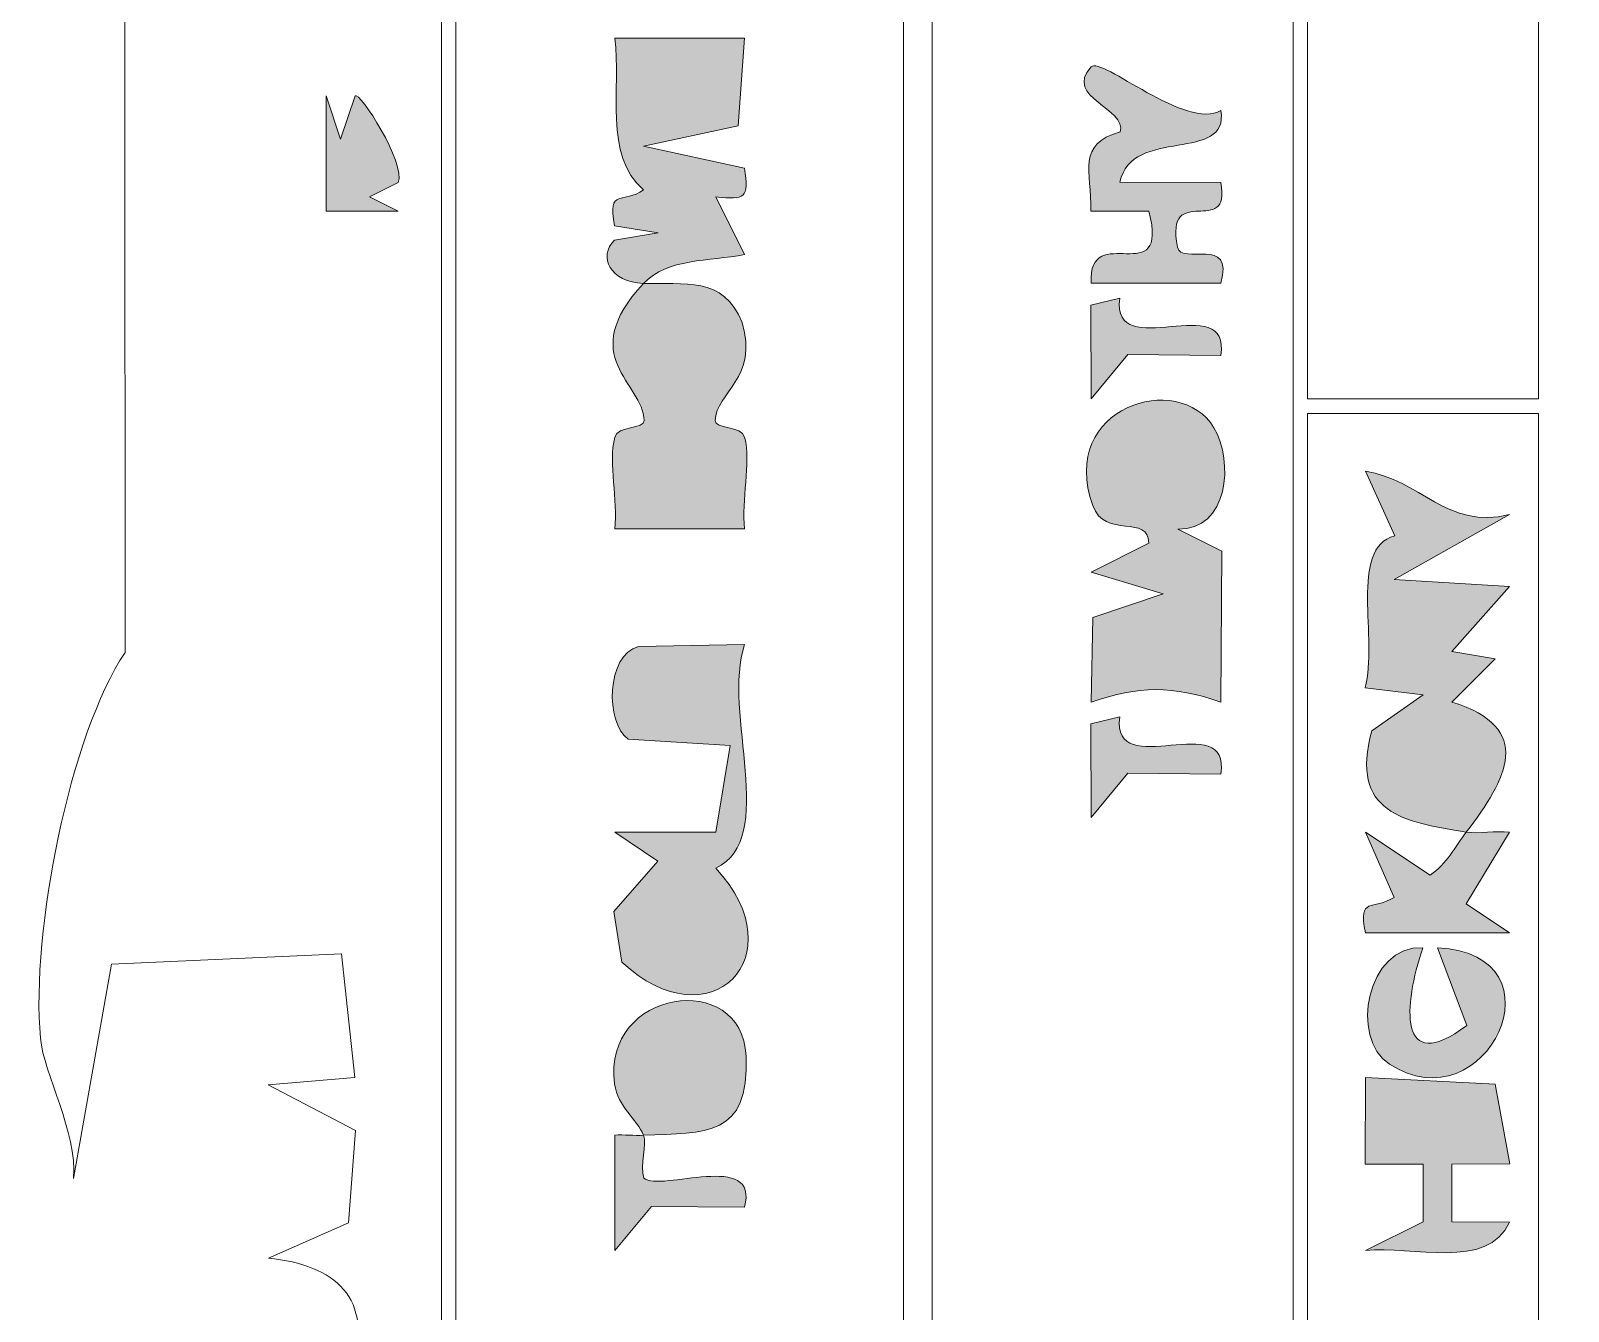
# Model space of a CAD drawing. Header units: inches. Extents: x -1525 to 612, y 0 to 1008.
# Drawn here: x -1422.5 to -1315.9, y 817.8 to 906.5 of the extents above; entities that cross this region are included whole.
import ezdxf

# ---------------------------------------------------------------- set-up
doc = ezdxf.new("R2010")
doc.units = ezdxf.units.IN
doc.header["$MEASUREMENT"] = 0
doc.layers.add('Layer 1', color=7, linetype='Continuous', lineweight=0)

msp = doc.modelspace()

# ---------------------------------------------------------------- hatches: boundary and pattern name
at = {"layer": 'Layer 1', "true_color": 0x000000, "transparency": 33554687}
h = msp.add_hatch(color=18, dxfattribs=at)
h.dxf.hatch_style = 2
edge = h.paths.add_edge_path()
edge.add_spline(control_points=[(-1380, 889), (-1382.32, 889.09), (-1383.19, 890.87), (-1382.01, 892), (-1382.01, 892), (-1378.99, 892.5), (-1378.99, 892.5), (-1378.99, 892.5), (-1382.01, 893), (-1382.01, 893), (-1382.53, 895.7), (-1381.38, 894.45), (-1380, 895.49), (-1382.81, 897.88), (-1381.54, 902.55), (-1382, 906), (-1382, 906), (-1373, 906), (-1373, 906), (-1373, 906), (-1373.44, 899.93), (-1373.44, 899.93), (-1373.44, 899.93), (-1380.01, 898.5), (-1380.01, 898.5), (-1380.01, 898.5), (-1373, 896.99), (-1373, 896.99), (-1372.71, 894.87), (-1372.94, 894.81), (-1375, 894.99), (-1375, 894.99), (-1373, 891.01), (-1373, 891.01), (-1375.5, 890.52), (-1378.33, 890.77), (-1380, 889), (-1377.22, 888.89), (-1374.46, 889.58), (-1373.17, 886.29), (-1372.02, 882.44), (-1374.98, 881.43), (-1375.04, 879.51), (-1375.05, 878.9), (-1373.21, 879.16), (-1373, 878.35), (-1372.54, 876.54), (-1373.25, 873.97), (-1373, 872), (-1373, 872), (-1382, 872), (-1382, 872), (-1381.75, 873.97), (-1382.46, 876.54), (-1382, 878.35), (-1381.79, 879.16), (-1379.95, 878.9), (-1379.96, 879.51), (-1380.03, 882.09), (-1384.76, 883.94), (-1380, 889)], knot_values=[0, 0, 0, 0, 1, 1, 1, 2, 2, 2, 3, 3, 3, 4, 4, 4, 5, 5, 5, 6, 6, 6, 7, 7, 7, 8, 8, 8, 9, 9, 9, 10, 10, 10, 11, 11, 11, 12, 12, 12, 13, 13, 13, 14, 14, 14, 15, 15, 15, 16, 16, 16, 17, 17, 17, 18, 18, 18, 19, 19, 19, 20, 20, 20, 20], degree=3, periodic=0)
h = msp.add_hatch(color=18, dxfattribs=at)
h.dxf.hatch_style = 2
edge = h.paths.add_edge_path()
edge.add_spline(control_points=[(-1340, 900.99), (-1339.4, 897.29), (-1346.19, 899.91), (-1347, 896.01), (-1347, 896.01), (-1340.01, 895.99), (-1340.01, 895.99), (-1339.25, 892.04), (-1343.92, 896.15), (-1343.01, 891.51), (-1342.75, 890.21), (-1339.05, 892.36), (-1340.01, 889.01), (-1340.01, 889.01), (-1348.99, 889.01), (-1348.99, 889.01), (-1349.23, 893.48), (-1343.53, 888.35), (-1344.99, 894), (-1344.99, 894), (-1349.01, 894), (-1349.01, 894), (-1348.97, 896.82), (-1350.02, 898.63), (-1346.99, 899.5), (-1346.43, 901.1), (-1350.95, 901.88), (-1348.99, 904), (-1348.28, 904.77), (-1342.38, 899.53), (-1340, 900.99)], knot_values=[0, 0, 0, 0, 1, 1, 1, 2, 2, 2, 3, 3, 3, 4, 4, 4, 5, 5, 5, 6, 6, 6, 7, 7, 7, 8, 8, 8, 9, 9, 9, 10, 10, 10, 10], degree=3, periodic=0)
h = msp.add_hatch(color=18, dxfattribs=at)
h.dxf.hatch_style = 2
edge = h.paths.add_edge_path()
edge.add_spline(control_points=[(-1400.99, 899), (-1400.99, 899), (-1399.99, 902), (-1399.99, 902), (-1399.71, 902.37), (-1396.43, 897.31), (-1397.01, 895.99), (-1397.01, 895.99), (-1398.99, 895), (-1398.99, 895), (-1398.99, 895), (-1397.01, 894.01), (-1397.01, 894.01), (-1397.01, 894.01), (-1402, 894), (-1402, 894), (-1402, 894), (-1401.99, 902), (-1401.99, 902), (-1401.99, 902), (-1400.99, 899), (-1400.99, 899)], knot_values=[0, 0, 0, 0, 1, 1, 1, 2, 2, 2, 3, 3, 3, 4, 4, 4, 5, 5, 5, 6, 6, 6, 7, 7, 7, 7], degree=3, periodic=0)
h = msp.add_hatch(color=18, dxfattribs=at)
h.dxf.hatch_style = 2
edge = h.paths.add_edge_path()
edge.add_spline(control_points=[(-1347.01, 887.98), (-1347.61, 883.37), (-1339.27, 888.66), (-1340.01, 884.01), (-1340.01, 884.01), (-1346.46, 884.07), (-1346.46, 884.07), (-1346.46, 884.07), (-1348.99, 881.01), (-1348.99, 881.01), (-1348.99, 881.01), (-1349.01, 887.5), (-1349.01, 887.5), (-1349.01, 887.5), (-1347.01, 887.98), (-1347.01, 887.98)], knot_values=[0, 0, 0, 0, 1, 1, 1, 2, 2, 2, 3, 3, 3, 4, 4, 4, 5, 5, 5, 5], degree=3, periodic=0)
h = msp.add_hatch(color=18, dxfattribs=at)
h.dxf.hatch_style = 2
edge = h.paths.add_edge_path()
edge.add_spline(control_points=[(-1342.99, 871.99), (-1342.99, 871.99), (-1339.93, 870.45), (-1339.93, 870.45), (-1339.93, 870.45), (-1340.01, 860), (-1340.01, 860), (-1343.35, 861.16), (-1345.65, 861.15), (-1348.99, 860), (-1348.99, 860), (-1348.87, 865.87), (-1348.87, 865.87), (-1348.87, 865.87), (-1343.99, 867.5), (-1343.99, 867.5), (-1343.99, 867.5), (-1349, 869.01), (-1349, 869.01), (-1349, 869.01), (-1345, 871.01), (-1345, 871.01), (-1344.97, 873.04), (-1348.05, 871.27), (-1348.88, 873.62), (-1351.32, 880.47), (-1342.89, 883.01), (-1340.49, 879.01), (-1339.08, 876.65), (-1339.49, 871.88), (-1342.99, 871.99)], knot_values=[0, 0, 0, 0, 1, 1, 1, 2, 2, 2, 3, 3, 3, 4, 4, 4, 5, 5, 5, 6, 6, 6, 7, 7, 7, 8, 8, 8, 9, 9, 9, 10, 10, 10, 10], degree=3, periodic=0)
h = msp.add_hatch(color=18, dxfattribs=at)
h.dxf.hatch_style = 2
edge = h.paths.add_edge_path()
edge.add_spline(control_points=[(-1323, 851), (-1327.33, 851.7), (-1331.11, 852.3), (-1329.54, 858.02), (-1329.54, 858.02), (-1325.99, 860.5), (-1325.99, 860.5), (-1325.99, 860.5), (-1330.01, 861), (-1330.01, 861), (-1329.09, 864.29), (-1331.16, 870.73), (-1327.96, 871.51), (-1327.96, 871.51), (-1329.99, 875.99), (-1329.99, 875.99), (-1326.24, 875.46), (-1324.3, 871.89), (-1320, 872.99), (-1320, 872.99), (-1328, 868.5), (-1328, 868.5), (-1328, 868.5), (-1320.01, 868), (-1320.01, 868), (-1320.01, 868), (-1324, 863.5), (-1324, 863.5), (-1324, 863.5), (-1320.99, 863), (-1320.99, 863), (-1320.99, 863), (-1323.99, 860.01), (-1323.99, 860.01), (-1318.25, 858.22), (-1320.16, 854.68), (-1323, 851), (-1322.08, 850.85), (-1320.97, 851.11), (-1320.01, 850.99), (-1320.01, 850.99), (-1323, 846.02), (-1323, 846.02), (-1323, 846.02), (-1320, 844.01), (-1320, 844.01), (-1320, 844.01), (-1329.99, 844.01), (-1329.99, 844.01), (-1330.51, 846.6), (-1329.47, 845.53), (-1327.99, 846.48), (-1327.99, 846.48), (-1329.99, 850.99), (-1329.99, 850.99), (-1329.99, 850.99), (-1325.5, 848.02), (-1325.5, 848.02), (-1324.36, 848.77), (-1323.79, 849.97), (-1323, 851)], knot_values=[0, 0, 0, 0, 1, 1, 1, 2, 2, 2, 3, 3, 3, 4, 4, 4, 5, 5, 5, 6, 6, 6, 7, 7, 7, 8, 8, 8, 9, 9, 9, 10, 10, 10, 11, 11, 11, 12, 12, 12, 13, 13, 13, 14, 14, 14, 15, 15, 15, 16, 16, 16, 17, 17, 17, 18, 18, 18, 19, 19, 19, 20, 20, 20, 20], degree=3, periodic=0)
h = msp.add_hatch(color=18, dxfattribs=at)
h.dxf.hatch_style = 2
edge = h.paths.add_edge_path()
edge.add_spline(control_points=[(-1373, 864), (-1374.59, 859.31), (-1370.63, 850.51), (-1375, 848.51), (-1369.32, 842.35), (-1375.44, 836.33), (-1381.51, 841.99), (-1381.51, 841.99), (-1382.07, 845.49), (-1382.07, 845.49), (-1382.07, 845.49), (-1379.01, 848.99), (-1379.01, 848.99), (-1379.01, 848.99), (-1381.99, 850.99), (-1381.99, 850.99), (-1381.99, 850.99), (-1375, 851), (-1375, 851), (-1375, 851), (-1374, 856.99), (-1374, 856.99), (-1374, 856.99), (-1381.06, 857.44), (-1381.06, 857.44), (-1382.69, 858.58), (-1382.58, 863.25), (-1380.36, 863.86), (-1380.36, 863.86), (-1373, 864), (-1373, 864)], knot_values=[0, 0, 0, 0, 1, 1, 1, 2, 2, 2, 3, 3, 3, 4, 4, 4, 5, 5, 5, 6, 6, 6, 7, 7, 7, 8, 8, 8, 9, 9, 9, 10, 10, 10, 10], degree=3, periodic=0)
h = msp.add_hatch(color=18, dxfattribs=at)
h.dxf.hatch_style = 2
edge = h.paths.add_edge_path()
edge.add_spline(control_points=[(-1347.01, 858.98), (-1347.61, 854.37), (-1339.27, 859.66), (-1340.01, 855.01), (-1340.01, 855.01), (-1346.46, 855.07), (-1346.46, 855.07), (-1346.46, 855.07), (-1348.99, 852.01), (-1348.99, 852.01), (-1348.99, 852.01), (-1349.01, 858.5), (-1349.01, 858.5), (-1349.01, 858.5), (-1347.01, 858.98), (-1347.01, 858.98)], knot_values=[0, 0, 0, 0, 1, 1, 1, 2, 2, 2, 3, 3, 3, 4, 4, 4, 5, 5, 5, 5], degree=3, periodic=0)
h = msp.add_hatch(color=18, dxfattribs=at)
h.dxf.hatch_style = 2
edge = h.paths.add_edge_path()
edge.add_spline(control_points=[(-1326, 842.99), (-1327.38, 839), (-1327.73, 834.03), (-1322.96, 837.61), (-1322.96, 837.61), (-1325, 842.99), (-1325, 842.99), (-1315.93, 842.55), (-1321.63, 830.56), (-1328.33, 834.93), (-1331.11, 836.75), (-1329.89, 843.17), (-1326, 842.99)], knot_values=[0, 0, 0, 0, 1, 1, 1, 2, 2, 2, 3, 3, 3, 4, 4, 4, 4], degree=3, periodic=0)
h = msp.add_hatch(color=18, dxfattribs=at)
h.dxf.hatch_style = 2
edge = h.paths.add_edge_path()
edge.add_spline(control_points=[(-1380, 830), (-1379.75, 829.4), (-1380.26, 827.9), (-1379.98, 827.03), (-1378.84, 826.04), (-1371.94, 828.98), (-1373.01, 825.01), (-1373.01, 825.01), (-1379.46, 825.07), (-1379.46, 825.07), (-1379.46, 825.07), (-1381.99, 822.01), (-1381.99, 822.01), (-1381.99, 822.01), (-1382, 830.01), (-1382, 830.01), (-1381.34, 830.05), (-1380.66, 829.97), (-1380, 830), (-1380.47, 831.12), (-1381.79, 831.96), (-1382.01, 833.56), (-1382.9, 840.12), (-1373.17, 841.51), (-1372.9, 835.5), (-1372.65, 829.82), (-1375.71, 830.19), (-1380, 830)], knot_values=[0, 0, 0, 0, 1, 1, 1, 2, 2, 2, 3, 3, 3, 4, 4, 4, 5, 5, 5, 6, 6, 6, 7, 7, 7, 8, 8, 8, 9, 9, 9, 9], degree=3, periodic=0)
h = msp.add_hatch(color=18, dxfattribs=at)
h.dxf.hatch_style = 2
edge = h.paths.add_edge_path()
edge.add_spline(control_points=[(-1319.99, 828.01), (-1319.99, 828.01), (-1324.01, 828), (-1324.01, 828), (-1324.01, 828), (-1324.01, 824), (-1324.01, 824), (-1324.01, 824), (-1320, 823.99), (-1320, 823.99), (-1321.54, 820.58), (-1326.73, 822.39), (-1329.99, 822.01), (-1329.99, 822.01), (-1325.99, 824), (-1325.99, 824), (-1325.99, 824), (-1325.99, 828), (-1325.99, 828), (-1325.99, 828), (-1330.01, 827.99), (-1330.01, 827.99), (-1330.01, 827.99), (-1329.99, 834), (-1329.99, 834), (-1329.99, 834), (-1321, 833.53), (-1321, 833.53), (-1321, 833.53), (-1319.99, 828.01), (-1319.99, 828.01)], knot_values=[0, 0, 0, 0, 1, 1, 1, 2, 2, 2, 3, 3, 3, 4, 4, 4, 5, 5, 5, 6, 6, 6, 7, 7, 7, 8, 8, 8, 9, 9, 9, 10, 10, 10, 10], degree=3, periodic=0)

# ---------------------------------------------------------------- linework, layer by layer
at = {"layer": 'Layer 1'}
for points, knots in [([(-1394, 979), (-1394, 979), (-1394, 702), (-1394, 702), (-1394, 702), (-1416, 702), (-1416, 702), (-1416, 702), (-1415.87, 713.87), (-1415.87, 713.87), (-1415.87, 713.87), (-1400.06, 717.07), (-1400.06, 717.07), (-1400.06, 717.07), (-1399.99, 721), (-1399.99, 721), (-1399.99, 721), (-1405.01, 722.49), (-1405.01, 722.49), (-1405.01, 722.49), (-1399.99, 723), (-1399.99, 723), (-1399.99, 723), (-1399.94, 726.43), (-1399.94, 726.43), (-1400.51, 728.49), (-1414.57, 727.57), (-1416, 730.99), (-1409.06, 729.88), (-1398.68, 727.4), (-1399.93, 737.53), (-1400.39, 741.33), (-1412.86, 740.38), (-1415.99, 739), (-1415.99, 739), (-1416, 742), (-1416, 742), (-1416, 742), (-1400, 742), (-1400, 742), (-1400, 742), (-1399.99, 745), (-1399.99, 745), (-1399.99, 745), (-1406.01, 745.5), (-1406.01, 745.5), (-1402.45, 747.36), (-1399.05, 746.66), (-1400.01, 752), (-1405.4, 748.03), (-1410.52, 752.76), (-1415.99, 750), (-1415.99, 750), (-1416, 753), (-1416, 753), (-1416, 753), (-1400, 753), (-1400, 753), (-1400, 753), (-1399.99, 756), (-1399.99, 756), (-1399.99, 756), (-1406.01, 756.5), (-1406.01, 756.5), (-1406.01, 756.5), (-1400.46, 758.96), (-1400.46, 758.96), (-1400.46, 758.96), (-1400, 767), (-1400, 767), (-1402.48, 767.08), (-1405.01, 766.9), (-1407.51, 767), (-1408.86, 767.06), (-1411.67, 766.17), (-1411.01, 768.49), (-1411.01, 768.49), (-1400, 769), (-1400, 769), (-1400, 769), (-1399.99, 773), (-1399.99, 773), (-1399.99, 773), (-1404.01, 773.5), (-1404.01, 773.5), (-1404.01, 773.5), (-1400.15, 775.15), (-1400.15, 775.15), (-1400.15, 775.15), (-1399.99, 779), (-1399.99, 779), (-1399.99, 779), (-1413.01, 779.5), (-1413.01, 779.5), (-1413.01, 779.5), (-1399.96, 781.66), (-1399.96, 781.66), (-1399.96, 781.66), (-1399.99, 790.01), (-1399.99, 790.01), (-1399.99, 790.01), (-1409.02, 790.51), (-1409.02, 790.51), (-1409, 791.27), (-1407.11, 796.56), (-1406.79, 796.8), (-1404.45, 798.53), (-1398.3, 795.58), (-1399.99, 802), (-1399.99, 802), (-1406, 802.01), (-1406, 802.01), (-1406, 802.01), (-1400, 804.01), (-1400, 804.01), (-1400, 804.01), (-1400.07, 807.93), (-1400.07, 807.93), (-1400.07, 807.93), (-1409, 809), (-1409, 809), (-1409.28, 813.5), (-1401.75, 808.5), (-1400.19, 813.71), (-1398.67, 818.78), (-1401.35, 821), (-1406, 821.49), (-1406, 821.49), (-1400.44, 823.93), (-1400.44, 823.93), (-1400.44, 823.93), (-1399.96, 830.34), (-1399.96, 830.34), (-1399.96, 830.34), (-1406.01, 833.49), (-1406.01, 833.49), (-1406.01, 833.49), (-1400, 834), (-1400, 834), (-1400, 834), (-1400.94, 842.56), (-1400.94, 842.56), (-1400.94, 842.56), (-1416.87, 841.86), (-1416.87, 841.86), (-1416.87, 841.86), (-1419.5, 827.01), (-1419.5, 827.01), (-1419.23, 830.27), (-1421.56, 834.19), (-1421.79, 836.73), (-1422.46, 844.14), (-1419.73, 857.77), (-1415.93, 863.43), (-1415.93, 863.43), (-1416, 979), (-1416, 979), (-1416, 979), (-1394, 979), (-1394, 979)], [0, 0, 0, 0, 1, 1, 1, 2, 2, 2, 3, 3, 3, 4, 4, 4, 5, 5, 5, 6, 6, 6, 7, 7, 7, 8, 8, 8, 9, 9, 9, 10, 10, 10, 11, 11, 11, 12, 12, 12, 13, 13, 13, 14, 14, 14, 15, 15, 15, 16, 16, 16, 17, 17, 17, 18, 18, 18, 19, 19, 19, 20, 20, 20, 21, 21, 21, 22, 22, 22, 23, 23, 23, 24, 24, 24, 25, 25, 25, 26, 26, 26, 27, 27, 27, 28, 28, 28, 29, 29, 29, 30, 30, 30, 31, 31, 31, 32, 32, 32, 33, 33, 33, 34, 34, 34, 35, 35, 35, 36, 36, 36, 37, 37, 37, 38, 38, 38, 39, 39, 39, 40, 40, 40, 41, 41, 41, 42, 42, 42, 43, 43, 43, 44, 44, 44, 45, 45, 45, 46, 46, 46, 47, 47, 47, 48, 48, 48, 49, 49, 49, 50, 50, 50, 51, 51, 51, 52, 52, 52, 53, 53, 53, 53]), ([(-1362, 979), (-1362, 979), (-1362, 702), (-1362, 702), (-1362, 702), (-1393, 702), (-1393, 702), (-1393, 702), (-1393, 979), (-1393, 979), (-1393, 979), (-1362, 979), (-1362, 979)], [0, 0, 0, 0, 1, 1, 1, 2, 2, 2, 3, 3, 3, 4, 4, 4, 4]), ([(-1335, 979), (-1335, 979), (-1335, 794), (-1335, 794), (-1335, 794), (-1360, 794), (-1360, 794), (-1360, 794), (-1360, 979), (-1360, 979), (-1360, 979), (-1335, 979), (-1335, 979)], [0, 0, 0, 0, 1, 1, 1, 2, 2, 2, 3, 3, 3, 4, 4, 4, 4]), ([(-1318, 979), (-1318, 979), (-1318, 881), (-1318, 881), (-1318, 881), (-1334, 881), (-1334, 881), (-1334, 881), (-1334, 979), (-1334, 979), (-1334, 979), (-1318, 979), (-1318, 979)], [0, 0, 0, 0, 1, 1, 1, 2, 2, 2, 3, 3, 3, 4, 4, 4, 4]), ([(-1380, 889), (-1378.33, 890.77), (-1375.5, 890.52), (-1373, 891.01), (-1373, 891.01), (-1375, 894.99), (-1375, 894.99), (-1372.94, 894.81), (-1372.71, 894.87), (-1373, 896.99), (-1373, 896.99), (-1380.01, 898.5), (-1380.01, 898.5), (-1380.01, 898.5), (-1373.44, 899.93), (-1373.44, 899.93), (-1373.44, 899.93), (-1373, 906), (-1373, 906), (-1373, 906), (-1382, 906), (-1382, 906), (-1381.54, 902.55), (-1382.81, 897.88), (-1380, 895.49), (-1381.38, 894.45), (-1382.53, 895.7), (-1382.01, 893), (-1382.01, 893), (-1378.99, 892.5), (-1378.99, 892.5), (-1378.99, 892.5), (-1382.01, 892), (-1382.01, 892), (-1383.19, 890.87), (-1382.32, 889.09), (-1380, 889), (-1384.76, 883.94), (-1380.03, 882.09), (-1379.96, 879.51), (-1379.95, 878.9), (-1381.79, 879.16), (-1382, 878.35), (-1382.46, 876.54), (-1381.75, 873.97), (-1382, 872), (-1382, 872), (-1373, 872), (-1373, 872), (-1373.25, 873.97), (-1372.54, 876.54), (-1373, 878.35), (-1373.21, 879.16), (-1375.05, 878.9), (-1375.04, 879.51), (-1374.98, 881.43), (-1372.02, 882.44), (-1373.17, 886.29), (-1374.46, 889.58), (-1377.22, 888.89), (-1380, 889)], [0, 0, 0, 0, 1, 1, 1, 2, 2, 2, 3, 3, 3, 4, 4, 4, 5, 5, 5, 6, 6, 6, 7, 7, 7, 8, 8, 8, 9, 9, 9, 10, 10, 10, 11, 11, 11, 12, 12, 12, 13, 13, 13, 14, 14, 14, 15, 15, 15, 16, 16, 16, 17, 17, 17, 18, 18, 18, 19, 19, 19, 20, 20, 20, 20]), ([(-1380, 889), (-1382.32, 889.09), (-1383.19, 890.87), (-1382.01, 892), (-1382.01, 892), (-1378.99, 892.5), (-1378.99, 892.5), (-1378.99, 892.5), (-1382.01, 893), (-1382.01, 893), (-1382.53, 895.7), (-1381.38, 894.45), (-1380, 895.49), (-1382.81, 897.88), (-1381.54, 902.55), (-1382, 906), (-1382, 906), (-1373, 906), (-1373, 906), (-1373, 906), (-1373.44, 899.93), (-1373.44, 899.93), (-1373.44, 899.93), (-1380.01, 898.5), (-1380.01, 898.5), (-1380.01, 898.5), (-1373, 896.99), (-1373, 896.99), (-1372.71, 894.87), (-1372.94, 894.81), (-1375, 894.99), (-1375, 894.99), (-1373, 891.01), (-1373, 891.01), (-1375.5, 890.52), (-1378.33, 890.77), (-1380, 889), (-1377.22, 888.89), (-1374.46, 889.58), (-1373.17, 886.29), (-1372.02, 882.44), (-1374.98, 881.43), (-1375.04, 879.51), (-1375.05, 878.9), (-1373.21, 879.16), (-1373, 878.35), (-1372.54, 876.54), (-1373.25, 873.97), (-1373, 872), (-1373, 872), (-1382, 872), (-1382, 872), (-1381.75, 873.97), (-1382.46, 876.54), (-1382, 878.35), (-1381.79, 879.16), (-1379.95, 878.9), (-1379.96, 879.51), (-1380.03, 882.09), (-1384.76, 883.94), (-1380, 889)], [0, 0, 0, 0, 1, 1, 1, 2, 2, 2, 3, 3, 3, 4, 4, 4, 5, 5, 5, 6, 6, 6, 7, 7, 7, 8, 8, 8, 9, 9, 9, 10, 10, 10, 11, 11, 11, 12, 12, 12, 13, 13, 13, 14, 14, 14, 15, 15, 15, 16, 16, 16, 17, 17, 17, 18, 18, 18, 19, 19, 19, 20, 20, 20, 20]), ([(-1340, 900.99), (-1342.38, 899.53), (-1348.28, 904.77), (-1348.99, 904), (-1350.95, 901.88), (-1346.43, 901.1), (-1346.99, 899.5), (-1350.02, 898.63), (-1348.97, 896.82), (-1349.01, 894), (-1349.01, 894), (-1344.99, 894), (-1344.99, 894), (-1343.53, 888.35), (-1349.23, 893.48), (-1348.99, 889.01), (-1348.99, 889.01), (-1340.01, 889.01), (-1340.01, 889.01), (-1339.05, 892.36), (-1342.75, 890.21), (-1343.01, 891.51), (-1343.92, 896.15), (-1339.25, 892.04), (-1340.01, 895.99), (-1340.01, 895.99), (-1347, 896.01), (-1347, 896.01), (-1346.19, 899.91), (-1339.4, 897.29), (-1340, 900.99)], [0, 0, 0, 0, 1, 1, 1, 2, 2, 2, 3, 3, 3, 4, 4, 4, 5, 5, 5, 6, 6, 6, 7, 7, 7, 8, 8, 8, 9, 9, 9, 10, 10, 10, 10]), ([(-1340, 900.99), (-1339.4, 897.29), (-1346.19, 899.91), (-1347, 896.01), (-1347, 896.01), (-1340.01, 895.99), (-1340.01, 895.99), (-1339.25, 892.04), (-1343.92, 896.15), (-1343.01, 891.51), (-1342.75, 890.21), (-1339.05, 892.36), (-1340.01, 889.01), (-1340.01, 889.01), (-1348.99, 889.01), (-1348.99, 889.01), (-1349.23, 893.48), (-1343.53, 888.35), (-1344.99, 894), (-1344.99, 894), (-1349.01, 894), (-1349.01, 894), (-1348.97, 896.82), (-1350.02, 898.63), (-1346.99, 899.5), (-1346.43, 901.1), (-1350.95, 901.88), (-1348.99, 904), (-1348.28, 904.77), (-1342.38, 899.53), (-1340, 900.99)], [0, 0, 0, 0, 1, 1, 1, 2, 2, 2, 3, 3, 3, 4, 4, 4, 5, 5, 5, 6, 6, 6, 7, 7, 7, 8, 8, 8, 9, 9, 9, 10, 10, 10, 10]), ([(-1400.99, 899), (-1400.99, 899), (-1401.99, 902), (-1401.99, 902), (-1401.99, 902), (-1402, 894), (-1402, 894), (-1402, 894), (-1397.01, 894.01), (-1397.01, 894.01), (-1397.01, 894.01), (-1398.99, 895), (-1398.99, 895), (-1398.99, 895), (-1397.01, 895.99), (-1397.01, 895.99), (-1396.43, 897.31), (-1399.71, 902.37), (-1399.99, 902), (-1399.99, 902), (-1400.99, 899), (-1400.99, 899)], [0, 0, 0, 0, 1, 1, 1, 2, 2, 2, 3, 3, 3, 4, 4, 4, 5, 5, 5, 6, 6, 6, 7, 7, 7, 7]), ([(-1400.99, 899), (-1400.99, 899), (-1399.99, 902), (-1399.99, 902), (-1399.71, 902.37), (-1396.43, 897.31), (-1397.01, 895.99), (-1397.01, 895.99), (-1398.99, 895), (-1398.99, 895), (-1398.99, 895), (-1397.01, 894.01), (-1397.01, 894.01), (-1397.01, 894.01), (-1402, 894), (-1402, 894), (-1402, 894), (-1401.99, 902), (-1401.99, 902), (-1401.99, 902), (-1400.99, 899), (-1400.99, 899)], [0, 0, 0, 0, 1, 1, 1, 2, 2, 2, 3, 3, 3, 4, 4, 4, 5, 5, 5, 6, 6, 6, 7, 7, 7, 7]), ([(-1347.01, 887.98), (-1347.01, 887.98), (-1349.01, 887.5), (-1349.01, 887.5), (-1349.01, 887.5), (-1348.99, 881.01), (-1348.99, 881.01), (-1348.99, 881.01), (-1346.46, 884.07), (-1346.46, 884.07), (-1346.46, 884.07), (-1340.01, 884.01), (-1340.01, 884.01), (-1339.27, 888.66), (-1347.61, 883.37), (-1347.01, 887.98)], [0, 0, 0, 0, 1, 1, 1, 2, 2, 2, 3, 3, 3, 4, 4, 4, 5, 5, 5, 5]), ([(-1347.01, 887.98), (-1347.61, 883.37), (-1339.27, 888.66), (-1340.01, 884.01), (-1340.01, 884.01), (-1346.46, 884.07), (-1346.46, 884.07), (-1346.46, 884.07), (-1348.99, 881.01), (-1348.99, 881.01), (-1348.99, 881.01), (-1349.01, 887.5), (-1349.01, 887.5), (-1349.01, 887.5), (-1347.01, 887.98), (-1347.01, 887.98)], [0, 0, 0, 0, 1, 1, 1, 2, 2, 2, 3, 3, 3, 4, 4, 4, 5, 5, 5, 5]), ([(-1342.99, 871.99), (-1339.49, 871.88), (-1339.08, 876.65), (-1340.49, 879.01), (-1342.89, 883.01), (-1351.32, 880.47), (-1348.88, 873.62), (-1348.05, 871.27), (-1344.97, 873.04), (-1345, 871.01), (-1345, 871.01), (-1349, 869.01), (-1349, 869.01), (-1349, 869.01), (-1343.99, 867.5), (-1343.99, 867.5), (-1343.99, 867.5), (-1348.87, 865.87), (-1348.87, 865.87), (-1348.87, 865.87), (-1348.99, 860), (-1348.99, 860), (-1345.65, 861.15), (-1343.35, 861.16), (-1340.01, 860), (-1340.01, 860), (-1339.93, 870.45), (-1339.93, 870.45), (-1339.93, 870.45), (-1342.99, 871.99), (-1342.99, 871.99)], [0, 0, 0, 0, 1, 1, 1, 2, 2, 2, 3, 3, 3, 4, 4, 4, 5, 5, 5, 6, 6, 6, 7, 7, 7, 8, 8, 8, 9, 9, 9, 10, 10, 10, 10]), ([(-1342.99, 871.99), (-1342.99, 871.99), (-1339.93, 870.45), (-1339.93, 870.45), (-1339.93, 870.45), (-1340.01, 860), (-1340.01, 860), (-1343.35, 861.16), (-1345.65, 861.15), (-1348.99, 860), (-1348.99, 860), (-1348.87, 865.87), (-1348.87, 865.87), (-1348.87, 865.87), (-1343.99, 867.5), (-1343.99, 867.5), (-1343.99, 867.5), (-1349, 869.01), (-1349, 869.01), (-1349, 869.01), (-1345, 871.01), (-1345, 871.01), (-1344.97, 873.04), (-1348.05, 871.27), (-1348.88, 873.62), (-1351.32, 880.47), (-1342.89, 883.01), (-1340.49, 879.01), (-1339.08, 876.65), (-1339.49, 871.88), (-1342.99, 871.99)], [0, 0, 0, 0, 1, 1, 1, 2, 2, 2, 3, 3, 3, 4, 4, 4, 5, 5, 5, 6, 6, 6, 7, 7, 7, 8, 8, 8, 9, 9, 9, 10, 10, 10, 10]), ([(-1318, 880), (-1318, 880), (-1318, 774), (-1318, 774), (-1318, 774), (-1334, 774), (-1334, 774), (-1334, 774), (-1334, 880), (-1334, 880), (-1334, 880), (-1318, 880), (-1318, 880)], [0, 0, 0, 0, 1, 1, 1, 2, 2, 2, 3, 3, 3, 4, 4, 4, 4]), ([(-1323, 851), (-1320.16, 854.68), (-1318.25, 858.22), (-1323.99, 860.01), (-1323.99, 860.01), (-1320.99, 863), (-1320.99, 863), (-1320.99, 863), (-1324, 863.5), (-1324, 863.5), (-1324, 863.5), (-1320.01, 868), (-1320.01, 868), (-1320.01, 868), (-1328, 868.5), (-1328, 868.5), (-1328, 868.5), (-1320, 872.99), (-1320, 872.99), (-1324.3, 871.89), (-1326.24, 875.46), (-1329.99, 875.99), (-1329.99, 875.99), (-1327.96, 871.51), (-1327.96, 871.51), (-1331.16, 870.73), (-1329.09, 864.29), (-1330.01, 861), (-1330.01, 861), (-1325.99, 860.5), (-1325.99, 860.5), (-1325.99, 860.5), (-1329.54, 858.02), (-1329.54, 858.02), (-1331.11, 852.3), (-1327.33, 851.7), (-1323, 851), (-1323.79, 849.97), (-1324.36, 848.77), (-1325.5, 848.02), (-1325.5, 848.02), (-1329.99, 850.99), (-1329.99, 850.99), (-1329.99, 850.99), (-1327.99, 846.48), (-1327.99, 846.48), (-1329.47, 845.53), (-1330.51, 846.6), (-1329.99, 844.01), (-1329.99, 844.01), (-1320, 844.01), (-1320, 844.01), (-1320, 844.01), (-1323, 846.02), (-1323, 846.02), (-1323, 846.02), (-1320.01, 850.99), (-1320.01, 850.99), (-1320.97, 851.11), (-1322.08, 850.85), (-1323, 851)], [0, 0, 0, 0, 1, 1, 1, 2, 2, 2, 3, 3, 3, 4, 4, 4, 5, 5, 5, 6, 6, 6, 7, 7, 7, 8, 8, 8, 9, 9, 9, 10, 10, 10, 11, 11, 11, 12, 12, 12, 13, 13, 13, 14, 14, 14, 15, 15, 15, 16, 16, 16, 17, 17, 17, 18, 18, 18, 19, 19, 19, 20, 20, 20, 20]), ([(-1323, 851), (-1327.33, 851.7), (-1331.11, 852.3), (-1329.54, 858.02), (-1329.54, 858.02), (-1325.99, 860.5), (-1325.99, 860.5), (-1325.99, 860.5), (-1330.01, 861), (-1330.01, 861), (-1329.09, 864.29), (-1331.16, 870.73), (-1327.96, 871.51), (-1327.96, 871.51), (-1329.99, 875.99), (-1329.99, 875.99), (-1326.24, 875.46), (-1324.3, 871.89), (-1320, 872.99), (-1320, 872.99), (-1328, 868.5), (-1328, 868.5), (-1328, 868.5), (-1320.01, 868), (-1320.01, 868), (-1320.01, 868), (-1324, 863.5), (-1324, 863.5), (-1324, 863.5), (-1320.99, 863), (-1320.99, 863), (-1320.99, 863), (-1323.99, 860.01), (-1323.99, 860.01), (-1318.25, 858.22), (-1320.16, 854.68), (-1323, 851), (-1322.08, 850.85), (-1320.97, 851.11), (-1320.01, 850.99), (-1320.01, 850.99), (-1323, 846.02), (-1323, 846.02), (-1323, 846.02), (-1320, 844.01), (-1320, 844.01), (-1320, 844.01), (-1329.99, 844.01), (-1329.99, 844.01), (-1330.51, 846.6), (-1329.47, 845.53), (-1327.99, 846.48), (-1327.99, 846.48), (-1329.99, 850.99), (-1329.99, 850.99), (-1329.99, 850.99), (-1325.5, 848.02), (-1325.5, 848.02), (-1324.36, 848.77), (-1323.79, 849.97), (-1323, 851)], [0, 0, 0, 0, 1, 1, 1, 2, 2, 2, 3, 3, 3, 4, 4, 4, 5, 5, 5, 6, 6, 6, 7, 7, 7, 8, 8, 8, 9, 9, 9, 10, 10, 10, 11, 11, 11, 12, 12, 12, 13, 13, 13, 14, 14, 14, 15, 15, 15, 16, 16, 16, 17, 17, 17, 18, 18, 18, 19, 19, 19, 20, 20, 20, 20]), ([(-1373, 864), (-1373, 864), (-1380.36, 863.86), (-1380.36, 863.86), (-1382.58, 863.25), (-1382.69, 858.58), (-1381.06, 857.44), (-1381.06, 857.44), (-1374, 856.99), (-1374, 856.99), (-1374, 856.99), (-1375, 851), (-1375, 851), (-1375, 851), (-1381.99, 850.99), (-1381.99, 850.99), (-1381.99, 850.99), (-1379.01, 848.99), (-1379.01, 848.99), (-1379.01, 848.99), (-1382.07, 845.49), (-1382.07, 845.49), (-1382.07, 845.49), (-1381.51, 841.99), (-1381.51, 841.99), (-1375.44, 836.33), (-1369.32, 842.35), (-1375, 848.51), (-1370.63, 850.51), (-1374.59, 859.31), (-1373, 864)], [0, 0, 0, 0, 1, 1, 1, 2, 2, 2, 3, 3, 3, 4, 4, 4, 5, 5, 5, 6, 6, 6, 7, 7, 7, 8, 8, 8, 9, 9, 9, 10, 10, 10, 10]), ([(-1373, 864), (-1374.59, 859.31), (-1370.63, 850.51), (-1375, 848.51), (-1369.32, 842.35), (-1375.44, 836.33), (-1381.51, 841.99), (-1381.51, 841.99), (-1382.07, 845.49), (-1382.07, 845.49), (-1382.07, 845.49), (-1379.01, 848.99), (-1379.01, 848.99), (-1379.01, 848.99), (-1381.99, 850.99), (-1381.99, 850.99), (-1381.99, 850.99), (-1375, 851), (-1375, 851), (-1375, 851), (-1374, 856.99), (-1374, 856.99), (-1374, 856.99), (-1381.06, 857.44), (-1381.06, 857.44), (-1382.69, 858.58), (-1382.58, 863.25), (-1380.36, 863.86), (-1380.36, 863.86), (-1373, 864), (-1373, 864)], [0, 0, 0, 0, 1, 1, 1, 2, 2, 2, 3, 3, 3, 4, 4, 4, 5, 5, 5, 6, 6, 6, 7, 7, 7, 8, 8, 8, 9, 9, 9, 10, 10, 10, 10]), ([(-1347.01, 858.98), (-1347.01, 858.98), (-1349.01, 858.5), (-1349.01, 858.5), (-1349.01, 858.5), (-1348.99, 852.01), (-1348.99, 852.01), (-1348.99, 852.01), (-1346.46, 855.07), (-1346.46, 855.07), (-1346.46, 855.07), (-1340.01, 855.01), (-1340.01, 855.01), (-1339.27, 859.66), (-1347.61, 854.37), (-1347.01, 858.98)], [0, 0, 0, 0, 1, 1, 1, 2, 2, 2, 3, 3, 3, 4, 4, 4, 5, 5, 5, 5]), ([(-1347.01, 858.98), (-1347.61, 854.37), (-1339.27, 859.66), (-1340.01, 855.01), (-1340.01, 855.01), (-1346.46, 855.07), (-1346.46, 855.07), (-1346.46, 855.07), (-1348.99, 852.01), (-1348.99, 852.01), (-1348.99, 852.01), (-1349.01, 858.5), (-1349.01, 858.5), (-1349.01, 858.5), (-1347.01, 858.98), (-1347.01, 858.98)], [0, 0, 0, 0, 1, 1, 1, 2, 2, 2, 3, 3, 3, 4, 4, 4, 5, 5, 5, 5]), ([(-1326, 842.99), (-1329.89, 843.17), (-1331.11, 836.75), (-1328.33, 834.93), (-1321.63, 830.56), (-1315.93, 842.55), (-1325, 842.99), (-1325, 842.99), (-1322.96, 837.61), (-1322.96, 837.61), (-1327.73, 834.03), (-1327.38, 839), (-1326, 842.99)], [0, 0, 0, 0, 1, 1, 1, 2, 2, 2, 3, 3, 3, 4, 4, 4, 4]), ([(-1326, 842.99), (-1327.38, 839), (-1327.73, 834.03), (-1322.96, 837.61), (-1322.96, 837.61), (-1325, 842.99), (-1325, 842.99), (-1315.93, 842.55), (-1321.63, 830.56), (-1328.33, 834.93), (-1331.11, 836.75), (-1329.89, 843.17), (-1326, 842.99)], [0, 0, 0, 0, 1, 1, 1, 2, 2, 2, 3, 3, 3, 4, 4, 4, 4]), ([(-1380, 830), (-1380.66, 829.97), (-1381.34, 830.05), (-1382, 830.01), (-1382, 830.01), (-1381.99, 822.01), (-1381.99, 822.01), (-1381.99, 822.01), (-1379.46, 825.07), (-1379.46, 825.07), (-1379.46, 825.07), (-1373.01, 825.01), (-1373.01, 825.01), (-1371.94, 828.98), (-1378.84, 826.04), (-1379.98, 827.03), (-1380.26, 827.9), (-1379.75, 829.4), (-1380, 830), (-1375.71, 830.19), (-1372.65, 829.82), (-1372.9, 835.5), (-1373.17, 841.51), (-1382.9, 840.12), (-1382.01, 833.56), (-1381.79, 831.96), (-1380.47, 831.12), (-1380, 830)], [0, 0, 0, 0, 1, 1, 1, 2, 2, 2, 3, 3, 3, 4, 4, 4, 5, 5, 5, 6, 6, 6, 7, 7, 7, 8, 8, 8, 9, 9, 9, 9]), ([(-1380, 830), (-1379.75, 829.4), (-1380.26, 827.9), (-1379.98, 827.03), (-1378.84, 826.04), (-1371.94, 828.98), (-1373.01, 825.01), (-1373.01, 825.01), (-1379.46, 825.07), (-1379.46, 825.07), (-1379.46, 825.07), (-1381.99, 822.01), (-1381.99, 822.01), (-1381.99, 822.01), (-1382, 830.01), (-1382, 830.01), (-1381.34, 830.05), (-1380.66, 829.97), (-1380, 830), (-1380.47, 831.12), (-1381.79, 831.96), (-1382.01, 833.56), (-1382.9, 840.12), (-1373.17, 841.51), (-1372.9, 835.5), (-1372.65, 829.82), (-1375.71, 830.19), (-1380, 830)], [0, 0, 0, 0, 1, 1, 1, 2, 2, 2, 3, 3, 3, 4, 4, 4, 5, 5, 5, 6, 6, 6, 7, 7, 7, 8, 8, 8, 9, 9, 9, 9]), ([(-1319.99, 828.01), (-1319.99, 828.01), (-1321, 833.53), (-1321, 833.53), (-1321, 833.53), (-1329.99, 834), (-1329.99, 834), (-1329.99, 834), (-1330.01, 827.99), (-1330.01, 827.99), (-1330.01, 827.99), (-1325.99, 828), (-1325.99, 828), (-1325.99, 828), (-1325.99, 824), (-1325.99, 824), (-1325.99, 824), (-1329.99, 822.01), (-1329.99, 822.01), (-1326.73, 822.39), (-1321.54, 820.58), (-1320, 823.99), (-1320, 823.99), (-1324.01, 824), (-1324.01, 824), (-1324.01, 824), (-1324.01, 828), (-1324.01, 828), (-1324.01, 828), (-1319.99, 828.01), (-1319.99, 828.01)], [0, 0, 0, 0, 1, 1, 1, 2, 2, 2, 3, 3, 3, 4, 4, 4, 5, 5, 5, 6, 6, 6, 7, 7, 7, 8, 8, 8, 9, 9, 9, 10, 10, 10, 10]), ([(-1319.99, 828.01), (-1319.99, 828.01), (-1324.01, 828), (-1324.01, 828), (-1324.01, 828), (-1324.01, 824), (-1324.01, 824), (-1324.01, 824), (-1320, 823.99), (-1320, 823.99), (-1321.54, 820.58), (-1326.73, 822.39), (-1329.99, 822.01), (-1329.99, 822.01), (-1325.99, 824), (-1325.99, 824), (-1325.99, 824), (-1325.99, 828), (-1325.99, 828), (-1325.99, 828), (-1330.01, 827.99), (-1330.01, 827.99), (-1330.01, 827.99), (-1329.99, 834), (-1329.99, 834), (-1329.99, 834), (-1321, 833.53), (-1321, 833.53), (-1321, 833.53), (-1319.99, 828.01), (-1319.99, 828.01)], [0, 0, 0, 0, 1, 1, 1, 2, 2, 2, 3, 3, 3, 4, 4, 4, 5, 5, 5, 6, 6, 6, 7, 7, 7, 8, 8, 8, 9, 9, 9, 10, 10, 10, 10])]:
    msp.add_open_spline(points, degree=3, knots=knots, dxfattribs=at)

doc.saveas('drawing.dxf')
